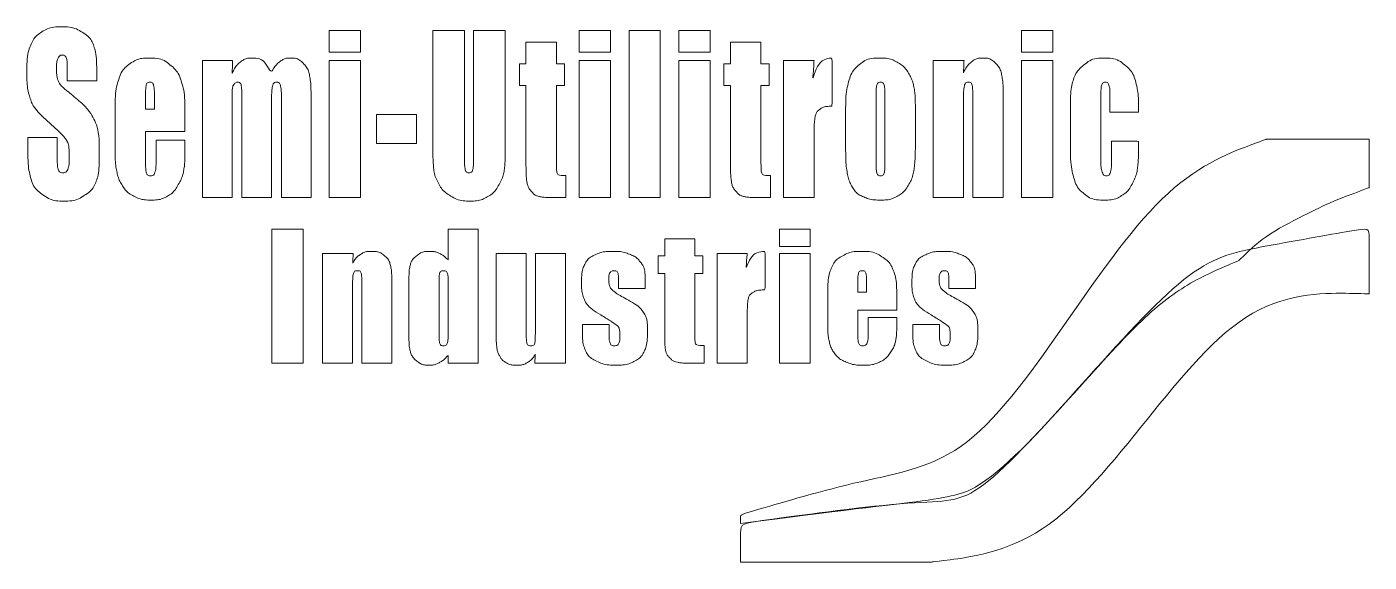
# Model space of a CAD drawing. Header units: millimetres. Extents: x -1008 to 1008, y -402 to 402.
import ezdxf

# ---------------------------------------------------------------- set-up
doc = ezdxf.new("R2010")
doc.units = ezdxf.units.MM
doc.layers.add('Layer 1', color=7, linetype='Continuous', true_color=0xffffff)

# ---------------------------------------------------------------- blocks, each defined once
blk = doc.blocks.new('block 42')
at = {"layer": 'Layer 1', "color": 59, "lineweight": 9, "true_color": 0x4d4d4d}
blk.add_open_spline([(7658.7, 5136.3), (7947.8, 5175.2), (8006.2, 5161.7), (8171.7, 5345.6), (8264.7, 5448.9), (8333.8, 5500.5), (8407.6, 5531.2), (8407.6, 5531.2), (8407.5, 5531.5), (8407.5, 5531.5), (8407.5, 5531.5), (8443.6, 5567.4), (8507.3, 5600.5), (8547.4, 5620), (8602.9, 5640.6), (8602.9, 5640.6), (8602.9, 5640.6), (8602.9, 5713.4), (8602.9, 5713.4), (8602.9, 5713.4), (8448.7, 5713.4), (8448.7, 5713.4), (8448.7, 5713.4), (8301.9, 5659.5), (8151.2, 5443.5), (8000.5, 5227.5), (7844, 5204.5), (7658.7, 5149.6), (7658.7, 5149.6), (7658.7, 5136.6), (7658.7, 5136.6)], degree=3, dxfattribs=at)
at = {"layer": 'Layer 1', "color": 250, "lineweight": 9, "true_color": 0x323232}
blk.add_open_spline([(7658.7, 5078.4), (7658.7, 5078.4), (7945.1, 5078.4), (7945.1, 5078.4), (7945.1, 5078.4), (8114.2, 5100), (8269.3, 5292.4), (8424.3, 5484.8), (8602.9, 5481.3), (8602.9, 5481.3), (8602.9, 5481.3), (8602.9, 5580.4), (8602.9, 5580.4), (8427, 5549.7), (8337.2, 5529.9), (8171.7, 5345.9), (8006.2, 5162), (7947.8, 5175.6), (7658.7, 5136.6), (7658.7, 5136.6), (7658.7, 5078.4), (7658.7, 5078.4)], degree=3, dxfattribs=at)
blk = doc.blocks.new('block 43')
at = {"layer": 'Layer 1', "color": 7, "lineweight": 9, "true_color": 0xffffff}
for points in [[(7087.8, 5876.8), (7087.8, 5844.1), (7040.8, 5844.1), (7040.8, 5876.8), (7087.8, 5876.8)], [(7463.1, 5876.8), (7463.1, 5844.1), (7416, 5844.1), (7416, 5876.8), (7463.1, 5876.8)], [(7538.1, 5876.8), (7538.1, 5625.8), (7491.1, 5625.8), (7491.1, 5876.8), (7538.1, 5876.8)], [(7613.2, 5876.8), (7613.2, 5844.1), (7566.1, 5844.1), (7566.1, 5876.8), (7613.2, 5876.8)], [(8127.6, 5876.8), (8127.6, 5844.1), (8080.6, 5844.1), (8080.6, 5876.8), (8127.6, 5876.8)], [(7087.8, 5831.5), (7087.8, 5625.8), (7040.8, 5625.8), (7040.8, 5831.5), (7087.8, 5831.5)], [(7463.1, 5831.5), (7463.1, 5625.8), (7416, 5625.8), (7416, 5831.5), (7463.1, 5831.5)], [(7613.2, 5831.5), (7613.2, 5625.8), (7566.1, 5625.8), (7566.1, 5831.5), (7613.2, 5831.5)], [(8127.6, 5831.5), (8127.6, 5625.8), (8080.6, 5625.8), (8080.6, 5831.5), (8127.6, 5831.5)], [(7171.8, 5750.3), (7171.8, 5707), (7111.7, 5707), (7111.7, 5750.3), (7171.8, 5750.3)], [(7001.8, 5578.3), (7001.8, 5377.1), (6954.7, 5377.1), (6954.7, 5578.3), (7001.8, 5578.3)], [(7763.4, 5578.3), (7763.4, 5552.1), (7716.9, 5552.1), (7716.9, 5578.3), (7763.4, 5578.3)], [(7763.4, 5542), (7763.4, 5377.1), (7716.9, 5377.1), (7716.9, 5542), (7763.4, 5542)]]:
    blk.add_lwpolyline(points, dxfattribs=at)
for points in [[(6691.5, 5800.8), (6691.5, 5800.8), (6647.2, 5800.8), (6647.2, 5800.8), (6647.2, 5800.8), (6647.2, 5819.4), (6647.2, 5819.4), (6647.2, 5828.1), (6646.7, 5833.6), (6645.5, 5836), (6644.4, 5838.4), (6642.5, 5839.6), (6639.9, 5839.6), (6637, 5839.6), (6634.8, 5838), (6633.4, 5834.8), (6631.9, 5831.6), (6631.2, 5826.7), (6631.2, 5820.2), (6631.2, 5811.8), (6632, 5805.5), (6633.6, 5801.3), (6635.2, 5797), (6639.7, 5791.9), (6647.1, 5785.9), (6668.3, 5768.7), (6681.7, 5754.5), (6687.2, 5743.5), (6692.7, 5732.4), (6695.4, 5714.6), (6695.4, 5690), (6695.4, 5672.1), (6693.9, 5658.9), (6690.8, 5650.4), (6687.8, 5641.9), (6681.9, 5634.8), (6673.1, 5629.1), (6664.4, 5623.4), (6654.2, 5620.5), (6642.6, 5620.5), (6629.8, 5620.5), (6619, 5623.8), (6610, 5630.4), (6600.9, 5637), (6595, 5645.5), (6592.3, 5655.7), (6589.5, 5665.9), (6588.1, 5680.4), (6588.1, 5699.3), (6588.1, 5699.3), (6588.1, 5715.7), (6588.1, 5715.7), (6588.1, 5715.7), (6632.3, 5715.7), (6632.3, 5715.7), (6632.3, 5715.7), (6632.3, 5685.2), (6632.3, 5685.2), (6632.3, 5675.7), (6632.9, 5669.7), (6634.2, 5667), (6635.4, 5664.3), (6637.6, 5663), (6640.8, 5663), (6643.9, 5663), (6646.3, 5664.7), (6647.9, 5668.1), (6649.4, 5671.5), (6650.2, 5676.6), (6650.2, 5683.3), (6650.2, 5698.1), (6648.7, 5707.7), (6645.8, 5712.3), (6642.7, 5716.8), (6635.3, 5724.4), (6623.5, 5735.1), (6611.6, 5745.8), (6603.8, 5753.6), (6599.9, 5758.5), (6596.1, 5763.4), (6592.9, 5770.1), (6590.4, 5778.7), (6587.9, 5787.2), (6586.6, 5798.2), (6586.6, 5811.5), (6586.6, 5830.8), (6588.4, 5844.8), (6592, 5853.7), (6595.6, 5862.6), (6601.3, 5869.5), (6609.3, 5874.6), (6617.3, 5879.6), (6627, 5882.1), (6638.3, 5882.1), (6650.7, 5882.1), (6661.2, 5879.3), (6669.9, 5873.9), (6678.6, 5868.4), (6684.4, 5861.5), (6687.2, 5853.2), (6690, 5844.8), (6691.5, 5830.7), (6691.5, 5810.7), (6691.5, 5810.7), (6691.5, 5800.8), (6691.5, 5800.8)], [(7305.2, 5876.8), (7305.2, 5876.8), (7305.2, 5709), (7305.2, 5709), (7305.2, 5690), (7304.8, 5676.7), (7303.9, 5668.9), (7302.9, 5661.2), (7300.3, 5653.3), (7295.8, 5645.2), (7291.4, 5637.1), (7285.5, 5631), (7278.2, 5626.8), (7271, 5622.6), (7262.4, 5620.5), (7252.5, 5620.5), (7241.6, 5620.5), (7231.9, 5623), (7223.5, 5627.9), (7215.2, 5632.9), (7208.9, 5639.4), (7204.8, 5647.3), (7200.6, 5655.3), (7198.2, 5663.7), (7197.4, 5672.5), (7196.7, 5681.4), (7196.3, 5699.9), (7196.3, 5728.3), (7196.3, 5728.3), (7196.3, 5876.8), (7196.3, 5876.8), (7196.3, 5876.8), (7243.9, 5876.8), (7243.9, 5876.8), (7243.9, 5876.8), (7243.9, 5688.6), (7243.9, 5688.6), (7243.9, 5677.6), (7244.3, 5670.6), (7245.2, 5667.6), (7246.1, 5664.5), (7247.8, 5663), (7250.5, 5663), (7253.5, 5663), (7255.4, 5664.7), (7256.3, 5668), (7257.2, 5671.4), (7257.6, 5679.3), (7257.6, 5691.8), (7257.6, 5691.8), (7257.6, 5876.8), (7257.6, 5876.8), (7257.6, 5876.8), (7305.2, 5876.8), (7305.2, 5876.8)], [(7382.1, 5859), (7382.1, 5859), (7382.1, 5826.6), (7382.1, 5826.6), (7382.1, 5826.6), (7394.4, 5826.6), (7394.4, 5826.6), (7394.4, 5826.6), (7394.4, 5794), (7394.4, 5794), (7394.4, 5794), (7382.1, 5794), (7382.1, 5794), (7382.1, 5794), (7382.1, 5683.9), (7382.1, 5683.9), (7382.1, 5670.4), (7382.6, 5662.8), (7383.6, 5661.3), (7384.6, 5659.7), (7388.8, 5658.9), (7396.3, 5658.9), (7396.3, 5658.9), (7396.3, 5625.8), (7396.3, 5625.8), (7396.3, 5625.8), (7377.9, 5625.8), (7377.9, 5625.8), (7367.5, 5625.8), (7360, 5626.4), (7355.6, 5627.5), (7351.1, 5628.7), (7347.2, 5631.5), (7343.8, 5635.8), (7340.4, 5640.1), (7338.3, 5645), (7337.5, 5650.5), (7336.7, 5656), (7336.3, 5669), (7336.3, 5689.5), (7336.3, 5689.5), (7336.3, 5794), (7336.3, 5794), (7336.3, 5794), (7326.4, 5794), (7326.4, 5794), (7326.4, 5794), (7326.4, 5826.6), (7326.4, 5826.6), (7326.4, 5826.6), (7336.3, 5826.6), (7336.3, 5826.6), (7336.3, 5826.6), (7336.3, 5859), (7336.3, 5859), (7336.3, 5859), (7382.1, 5859), (7382.1, 5859)], [(7689.3, 5859), (7689.3, 5859), (7689.3, 5826.6), (7689.3, 5826.6), (7689.3, 5826.6), (7701.7, 5826.6), (7701.7, 5826.6), (7701.7, 5826.6), (7701.7, 5794), (7701.7, 5794), (7701.7, 5794), (7689.3, 5794), (7689.3, 5794), (7689.3, 5794), (7689.3, 5683.9), (7689.3, 5683.9), (7689.3, 5670.4), (7689.9, 5662.8), (7690.9, 5661.3), (7691.9, 5659.7), (7696.1, 5658.9), (7703.6, 5658.9), (7703.6, 5658.9), (7703.6, 5625.8), (7703.6, 5625.8), (7703.6, 5625.8), (7685.2, 5625.8), (7685.2, 5625.8), (7674.8, 5625.8), (7667.3, 5626.4), (7662.9, 5627.5), (7658.4, 5628.7), (7654.5, 5631.5), (7651.1, 5635.8), (7647.7, 5640.1), (7645.6, 5645), (7644.8, 5650.5), (7643.9, 5656), (7643.5, 5669), (7643.5, 5689.5), (7643.5, 5689.5), (7643.5, 5794), (7643.5, 5794), (7643.5, 5794), (7633.7, 5794), (7633.7, 5794), (7633.7, 5794), (7633.7, 5826.6), (7633.7, 5826.6), (7633.7, 5826.6), (7643.5, 5826.6), (7643.5, 5826.6), (7643.5, 5826.6), (7643.5, 5859), (7643.5, 5859), (7643.5, 5859), (7689.3, 5859), (7689.3, 5859)], [(6824.1, 5725), (6824.1, 5725), (6764.9, 5725), (6764.9, 5725), (6764.9, 5725), (6764.9, 5680.5), (6764.9, 5680.5), (6764.9, 5671.2), (6765.4, 5665.2), (6766.4, 5662.5), (6767.4, 5659.8), (6769.2, 5658.5), (6772, 5658.5), (6775.5, 5658.5), (6777.8, 5660.3), (6779, 5663.8), (6780.2, 5667.4), (6780.7, 5674.3), (6780.7, 5684.5), (6780.7, 5684.5), (6780.7, 5711.7), (6780.7, 5711.7), (6780.7, 5711.7), (6824.1, 5711.7), (6824.1, 5711.7), (6824.1, 5711.7), (6824.1, 5696.5), (6824.1, 5696.5), (6824.1, 5683.8), (6823.5, 5674), (6822.3, 5667.2), (6821.1, 5660.3), (6818.4, 5653.1), (6814.1, 5645.3), (6809.8, 5637.6), (6804.4, 5631.7), (6797.8, 5627.9), (6791.2, 5624), (6782.9, 5622), (6772.9, 5622), (6763.3, 5622), (6754.8, 5624), (6747.4, 5627.8), (6740, 5631.6), (6734.2, 5636.9), (6730.1, 5643.5), (6726, 5650.2), (6723.2, 5657.5), (6721.6, 5665.5), (6720, 5673.5), (6719.2, 5685.2), (6719.2, 5700.5), (6719.2, 5700.5), (6719.2, 5760.5), (6719.2, 5760.5), (6719.2, 5778.5), (6721, 5792.7), (6724.5, 5803.1), (6728.1, 5813.5), (6733.9, 5821.4), (6742, 5827), (6750, 5832.5), (6759.3, 5835.2), (6769.8, 5835.2), (6782.6, 5835.2), (6793.2, 5831.9), (6801.5, 5825.2), (6809.8, 5818.6), (6815.7, 5809.7), (6819, 5798.7), (6822.4, 5787.7), (6824.1, 5772.2), (6824.1, 5752.3), (6824.1, 5752.3), (6824.1, 5725), (6824.1, 5725)], [(6895.7, 5831.5), (6895.7, 5831.5), (6894.9, 5811.9), (6894.9, 5811.9), (6898.5, 5819.7), (6902.7, 5825.5), (6907.6, 5829.4), (6912.5, 5833.3), (6918.1, 5835.2), (6924.3, 5835.2), (6936.6, 5835.2), (6946.2, 5827.5), (6953.2, 5811.9), (6957, 5819.7), (6961.4, 5825.5), (6966.2, 5829.4), (6971, 5833.3), (6976.4, 5835.2), (6982.3, 5835.2), (6990, 5835.2), (6996.4, 5832.7), (7001.5, 5827.5), (7006.6, 5822.3), (7009.9, 5816), (7011.3, 5808.5), (7012.8, 5801), (7013.5, 5788.8), (7013.5, 5772), (7013.5, 5772), (7013.5, 5625.8), (7013.5, 5625.8), (7013.5, 5625.8), (6969.1, 5625.8), (6969.1, 5625.8), (6969.1, 5625.8), (6969.1, 5759.9), (6969.1, 5759.9), (6969.1, 5777.5), (6968.7, 5788.3), (6967.8, 5792.5), (6967, 5796.7), (6964.9, 5798.8), (6961.8, 5798.8), (6958.5, 5798.8), (6956.4, 5796.7), (6955.5, 5792.6), (6954.6, 5788.5), (6954.1, 5777.6), (6954.1, 5759.9), (6954.1, 5759.9), (6954.1, 5625.8), (6954.1, 5625.8), (6954.1, 5625.8), (6909.7, 5625.8), (6909.7, 5625.8), (6909.7, 5625.8), (6909.7, 5756.5), (6909.7, 5756.5), (6909.7, 5776.6), (6909.4, 5788.7), (6908.7, 5792.8), (6908, 5796.8), (6906, 5798.8), (6902.7, 5798.8), (6900.7, 5798.8), (6899, 5797.7), (6897.5, 5795.6), (6896.1, 5793.5), (6895.3, 5790.9), (6895.2, 5787.9), (6895, 5784.8), (6894.9, 5778.3), (6894.9, 5768.4), (6894.9, 5768.4), (6894.9, 5625.8), (6894.9, 5625.8), (6894.9, 5625.8), (6850.6, 5625.8), (6850.6, 5625.8), (6850.6, 5625.8), (6850.6, 5831.5), (6850.6, 5831.5), (6850.6, 5831.5), (6895.7, 5831.5), (6895.7, 5831.5)], [(7769, 5831.5), (7769, 5831.5), (7767.2, 5804.5), (7767.2, 5804.5), (7773.9, 5823.9), (7783.5, 5834.1), (7796.1, 5835.2), (7796.1, 5835.2), (7796.1, 5762.8), (7796.1, 5762.8), (7787.7, 5762.8), (7781.5, 5761.3), (7777.6, 5758.2), (7773.7, 5755.1), (7771.3, 5750.8), (7770.4, 5745.2), (7769.5, 5739.7), (7769, 5727), (7769, 5707), (7769, 5707), (7769, 5625.8), (7769, 5625.8), (7769, 5625.8), (7723.3, 5625.8), (7723.3, 5625.8), (7723.3, 5625.8), (7723.3, 5831.5), (7723.3, 5831.5), (7723.3, 5831.5), (7769, 5831.5), (7769, 5831.5)], [(7921.2, 5759.3), (7921.2, 5759.3), (7921.2, 5708.9), (7921.2, 5708.9), (7921.2, 5690.4), (7920.5, 5676.8), (7919.2, 5668.2), (7917.8, 5659.5), (7914.9, 5651.5), (7910.5, 5644), (7906, 5636.5), (7900.3, 5631), (7893.3, 5627.4), (7886.4, 5623.8), (7878.3, 5622), (7869.3, 5622), (7859.2, 5622), (7850.6, 5623.6), (7843.6, 5626.6), (7836.6, 5629.7), (7831.2, 5634.3), (7827.3, 5640.4), (7823.4, 5646.6), (7820.6, 5654), (7819, 5662.7), (7817.3, 5671.5), (7816.5, 5684.6), (7816.5, 5702.1), (7816.5, 5702.1), (7816.5, 5754.8), (7816.5, 5754.8), (7816.5, 5773.9), (7818, 5788.8), (7821, 5799.6), (7824, 5810.3), (7829.4, 5819), (7837.3, 5825.5), (7845.1, 5832), (7855.2, 5835.2), (7867.4, 5835.2), (7877.6, 5835.2), (7886.4, 5833.2), (7893.8, 5829), (7901.1, 5824.8), (7906.8, 5819.3), (7910.8, 5812.6), (7914.8, 5805.9), (7917.5, 5799), (7919, 5791.8), (7920.5, 5784.7), (7921.2, 5773.8), (7921.2, 5759.3)], [(7994.3, 5831.5), (7994.3, 5831.5), (7993.5, 5812.6), (7993.5, 5812.6), (7996.8, 5820.1), (8000.9, 5825.8), (8005.7, 5829.6), (8010.5, 5833.4), (8016, 5835.2), (8022.3, 5835.2), (8030.1, 5835.2), (8036.5, 5832.7), (8041.5, 5827.6), (8046.5, 5822.6), (8049.7, 5816.2), (8051.1, 5808.5), (8052.5, 5800.8), (8053.3, 5788), (8053.3, 5770), (8053.3, 5770), (8053.3, 5625.8), (8053.3, 5625.8), (8053.3, 5625.8), (8007.6, 5625.8), (8007.6, 5625.8), (8007.6, 5625.8), (8007.6, 5768.3), (8007.6, 5768.3), (8007.6, 5782.4), (8007.2, 5791.1), (8006.5, 5794.2), (8005.9, 5797.3), (8004, 5798.8), (8000.9, 5798.8), (7997.6, 5798.8), (7995.6, 5797), (7994.8, 5793.5), (7993.9, 5789.9), (7993.5, 5780.4), (7993.5, 5764.9), (7993.5, 5764.9), (7993.5, 5625.8), (7993.5, 5625.8), (7993.5, 5625.8), (7947.8, 5625.8), (7947.8, 5625.8), (7947.8, 5625.8), (7947.8, 5831.5), (7947.8, 5831.5), (7947.8, 5831.5), (7994.3, 5831.5), (7994.3, 5831.5)], [(8256.6, 5753.8), (8256.6, 5753.8), (8213.5, 5753.8), (8213.5, 5753.8), (8213.5, 5753.8), (8213.5, 5777.6), (8213.5, 5777.6), (8213.5, 5785.8), (8213, 5791.4), (8212, 5794.4), (8211.1, 5797.3), (8209.3, 5798.8), (8206.6, 5798.8), (8204, 5798.8), (8202.2, 5797.5), (8201.3, 5794.9), (8200.4, 5792.3), (8199.9, 5786.6), (8199.9, 5777.6), (8199.9, 5777.6), (8199.9, 5680.5), (8199.9, 5680.5), (8199.9, 5673.2), (8200.6, 5667.7), (8202, 5664), (8203.3, 5660.3), (8205.3, 5658.5), (8208, 5658.5), (8211.1, 5658.5), (8213.2, 5660.4), (8214.2, 5664.2), (8215.3, 5668), (8215.9, 5675.3), (8215.9, 5685.9), (8215.9, 5685.9), (8215.9, 5710.4), (8215.9, 5710.4), (8215.9, 5710.4), (8256.6, 5710.4), (8256.6, 5710.4), (8256.5, 5694), (8256.1, 5681.7), (8255.3, 5673.4), (8254.5, 5665.2), (8252, 5656.8), (8247.7, 5648.2), (8243.5, 5639.5), (8237.9, 5633), (8231, 5628.6), (8224.2, 5624.2), (8215.7, 5622), (8205.6, 5622), (8192.7, 5622), (8182.5, 5625.1), (8174.9, 5631.1), (8167.4, 5637.2), (8162.1, 5645.6), (8158.9, 5656.5), (8155.8, 5667.5), (8154.2, 5682.9), (8154.2, 5703), (8154.2, 5703), (8154.2, 5761.4), (8154.2, 5761.4), (8154.2, 5778.9), (8155.5, 5792.1), (8158.1, 5801), (8160.7, 5809.9), (8166.1, 5817.8), (8174.5, 5824.8), (8182.9, 5831.8), (8193, 5835.2), (8205, 5835.2), (8216.9, 5835.2), (8227.1, 5831.8), (8235.6, 5824.9), (8244, 5817.9), (8249.6, 5809.2), (8252.4, 5798.7), (8255.2, 5788.1), (8256.6, 5773.2), (8256.6, 5753.8)], [(6778.3, 5758.5), (6778.3, 5758.5), (6778.3, 5773.5), (6778.3, 5773.5), (6778.3, 5784.2), (6777.8, 5791.1), (6777, 5794.2), (6776.2, 5797.3), (6774.5, 5798.8), (6771.9, 5798.8), (6768.8, 5798.8), (6766.8, 5797.5), (6766, 5794.9), (6765.3, 5792.2), (6764.9, 5785.1), (6764.9, 5773.5), (6764.9, 5773.5), (6764.9, 5758.5), (6764.9, 5758.5), (6764.9, 5758.5), (6778.3, 5758.5), (6778.3, 5758.5)], [(7875.5, 5774.8), (7875.5, 5785.3), (7875.1, 5792), (7874.3, 5794.7), (7873.4, 5797.4), (7871.7, 5798.8), (7869, 5798.8), (7866.2, 5798.8), (7864.4, 5797.4), (7863.5, 5794.7), (7862.6, 5792), (7862.2, 5785.3), (7862.2, 5774.8), (7862.2, 5774.8), (7862.2, 5681.9), (7862.2, 5681.9), (7862.2, 5672.2), (7862.6, 5665.8), (7863.5, 5662.9), (7864.4, 5660), (7866.2, 5658.5), (7868.8, 5658.5), (7871.6, 5658.5), (7873.3, 5659.8), (7874.2, 5662.5), (7875.1, 5665.2), (7875.5, 5671), (7875.5, 5679.9), (7875.5, 5679.9), (7875.5, 5774.8), (7875.5, 5774.8)], [(7264.6, 5578.3), (7264.6, 5578.3), (7264.6, 5377.1), (7264.6, 5377.1), (7264.6, 5377.1), (7219.4, 5377.1), (7219.4, 5377.1), (7219.4, 5377.1), (7219.4, 5389), (7219.4, 5389), (7215.1, 5384), (7210.5, 5380.3), (7205.8, 5377.8), (7201, 5375.3), (7196, 5374.1), (7190.8, 5374.1), (7183.8, 5374.1), (7177.7, 5376.1), (7172.6, 5380.2), (7167.4, 5384.3), (7164.2, 5389.1), (7162.7, 5394.5), (7161.2, 5399.8), (7160.5, 5408.6), (7160.5, 5420.8), (7160.5, 5420.8), (7160.5, 5498), (7160.5, 5498), (7160.5, 5510.7), (7161.2, 5519.7), (7162.7, 5525), (7164.2, 5530.3), (7167.5, 5535), (7172.7, 5539), (7177.9, 5543), (7184.1, 5545), (7191.4, 5545), (7196.9, 5545), (7202.1, 5543.9), (7206.7, 5541.6), (7211.4, 5539.4), (7215.6, 5536), (7219.4, 5531.6), (7219.4, 5531.6), (7219.4, 5578.3), (7219.4, 5578.3), (7219.4, 5578.3), (7264.6, 5578.3), (7264.6, 5578.3)], [(7076.7, 5542), (7076.7, 5542), (7075.9, 5526.8), (7075.9, 5526.8), (7079.2, 5532.9), (7083.2, 5537.4), (7087.9, 5540.5), (7092.6, 5543.5), (7098.1, 5545), (7104.3, 5545), (7112, 5545), (7118.3, 5543), (7123.3, 5538.9), (7128.2, 5534.9), (7131.3, 5529.7), (7132.8, 5523.6), (7134.2, 5517.4), (7134.9, 5507.1), (7134.9, 5492.7), (7134.9, 5492.7), (7134.9, 5377.1), (7134.9, 5377.1), (7134.9, 5377.1), (7089.7, 5377.1), (7089.7, 5377.1), (7089.7, 5377.1), (7089.7, 5491.3), (7089.7, 5491.3), (7089.7, 5502.7), (7089.4, 5509.6), (7088.7, 5512.1), (7088.1, 5514.6), (7086.2, 5515.8), (7083.2, 5515.8), (7079.9, 5515.8), (7077.9, 5514.4), (7077.1, 5511.5), (7076.3, 5508.7), (7075.9, 5501), (7075.9, 5488.6), (7075.9, 5488.6), (7075.9, 5377.1), (7075.9, 5377.1), (7075.9, 5377.1), (7030.7, 5377.1), (7030.7, 5377.1), (7030.7, 5377.1), (7030.7, 5542), (7030.7, 5542), (7030.7, 5542), (7076.7, 5542), (7076.7, 5542)], [(7515.4, 5489.3), (7515.4, 5489.3), (7475.4, 5489.3), (7475.4, 5489.3), (7475.4, 5489.3), (7475.4, 5498.3), (7475.4, 5498.3), (7475.4, 5505.9), (7475, 5510.7), (7474.2, 5512.8), (7473.4, 5514.8), (7471.5, 5515.8), (7468.3, 5515.8), (7465.8, 5515.8), (7463.9, 5514.9), (7462.6, 5513), (7461.4, 5511.1), (7460.7, 5508.3), (7460.7, 5504.6), (7460.7, 5499.6), (7461.1, 5495.8), (7461.7, 5493.5), (7462.3, 5491.1), (7464.2, 5488.5), (7467.4, 5485.7), (7470.6, 5482.9), (7477.1, 5478.8), (7486.9, 5473.4), (7500, 5466.3), (7508.6, 5459.6), (7512.7, 5453.3), (7516.8, 5447), (7518.8, 5437.8), (7518.8, 5425.8), (7518.8, 5412.4), (7517.3, 5402.2), (7514.2, 5395.4), (7511, 5388.6), (7505.8, 5383.3), (7498.5, 5379.6), (7491.1, 5375.9), (7482.3, 5374.1), (7471.9, 5374.1), (7460.4, 5374.1), (7450.6, 5376.1), (7442.5, 5380), (7434.3, 5384), (7428.7, 5389.4), (7425.7, 5396.2), (7422.6, 5403), (7421.1, 5413.3), (7421.1, 5427), (7421.1, 5427), (7421.1, 5435), (7421.1, 5435), (7421.1, 5435), (7461.1, 5435), (7461.1, 5435), (7461.1, 5435), (7461.1, 5424.5), (7461.1, 5424.5), (7461.1, 5415.7), (7461.6, 5409.9), (7462.6, 5407.3), (7463.6, 5404.6), (7465.6, 5403.3), (7468.6, 5403.3), (7471.8, 5403.3), (7474, 5404.2), (7475.3, 5406), (7476.5, 5407.7), (7477.2, 5411.5), (7477.2, 5417.2), (7477.2, 5425.1), (7476.3, 5430), (7474.7, 5432), (7473, 5434), (7464.2, 5439.9), (7448.4, 5449.7), (7435.2, 5457.9), (7427.1, 5465.5), (7424.2, 5472.2), (7421.3, 5479), (7419.8, 5487), (7419.8, 5496.3), (7419.8, 5509.5), (7421.4, 5519.2), (7424.5, 5525.4), (7427.7, 5531.7), (7433, 5536.5), (7440.5, 5539.9), (7447.9, 5543.3), (7456.6, 5545), (7466.5, 5545), (7476.4, 5545), (7484.7, 5543.6), (7491.6, 5540.8), (7498.5, 5538.1), (7503.8, 5534.4), (7507.5, 5529.8), (7511.2, 5525.3), (7513.4, 5521.1), (7514.2, 5517.2), (7515, 5513.3), (7515.4, 5507.2), (7515.4, 5498.9), (7515.4, 5498.9), (7515.4, 5489.3), (7515.4, 5489.3)], [(7590, 5564), (7590, 5564), (7590, 5538.1), (7590, 5538.1), (7590, 5538.1), (7602.1, 5538.1), (7602.1, 5538.1), (7602.1, 5538.1), (7602.1, 5511.9), (7602.1, 5511.9), (7602.1, 5511.9), (7590, 5511.9), (7590, 5511.9), (7590, 5511.9), (7590, 5423.7), (7590, 5423.7), (7590, 5412.8), (7590.5, 5406.8), (7591.5, 5405.5), (7592.5, 5404.3), (7596.7, 5403.7), (7604, 5403.7), (7604, 5403.7), (7604, 5377.1), (7604, 5377.1), (7604, 5377.1), (7585.8, 5377.1), (7585.8, 5377.1), (7575.5, 5377.1), (7568.2, 5377.5), (7563.8, 5378.5), (7559.4, 5379.4), (7555.5, 5381.6), (7552.2, 5385.1), (7548.8, 5388.5), (7546.8, 5392.5), (7545.9, 5396.9), (7545.1, 5401.3), (7544.7, 5411.7), (7544.7, 5428.2), (7544.7, 5428.2), (7544.7, 5511.9), (7544.7, 5511.9), (7544.7, 5511.9), (7535, 5511.9), (7535, 5511.9), (7535, 5511.9), (7535, 5538.1), (7535, 5538.1), (7535, 5538.1), (7544.7, 5538.1), (7544.7, 5538.1), (7544.7, 5538.1), (7544.7, 5564), (7544.7, 5564), (7544.7, 5564), (7590, 5564), (7590, 5564)], [(7668.7, 5542), (7668.7, 5542), (7666.9, 5520.3), (7666.9, 5520.3), (7673.4, 5535.9), (7682.9, 5544.1), (7695.4, 5545), (7695.4, 5545), (7695.4, 5487), (7695.4, 5487), (7687.1, 5487), (7681, 5485.7), (7677.2, 5483.2), (7673.3, 5480.7), (7670.9, 5477.3), (7670, 5472.8), (7669.1, 5468.4), (7668.7, 5458.2), (7668.7, 5442.2), (7668.7, 5442.2), (7668.7, 5377.1), (7668.7, 5377.1), (7668.7, 5377.1), (7623.5, 5377.1), (7623.5, 5377.1), (7623.5, 5377.1), (7623.5, 5542), (7623.5, 5542), (7623.5, 5542), (7668.7, 5542), (7668.7, 5542)], [(7893.2, 5456.6), (7893.2, 5456.6), (7834.8, 5456.6), (7834.8, 5456.6), (7834.8, 5456.6), (7834.8, 5420.9), (7834.8, 5420.9), (7834.8, 5413.5), (7835.3, 5408.7), (7836.3, 5406.5), (7837.2, 5404.4), (7839.1, 5403.3), (7841.8, 5403.3), (7845.3, 5403.3), (7847.6, 5404.7), (7848.7, 5407.6), (7849.9, 5410.4), (7850.4, 5416), (7850.4, 5424.2), (7850.4, 5424.2), (7850.4, 5445.9), (7850.4, 5445.9), (7850.4, 5445.9), (7893.2, 5445.9), (7893.2, 5445.9), (7893.2, 5445.9), (7893.2, 5433.7), (7893.2, 5433.7), (7893.2, 5423.6), (7892.7, 5415.7), (7891.5, 5410.3), (7890.4, 5404.8), (7887.7, 5398.9), (7883.4, 5392.7), (7879.2, 5386.5), (7873.8, 5381.8), (7867.3, 5378.7), (7860.7, 5375.6), (7852.6, 5374.1), (7842.7, 5374.1), (7833.2, 5374.1), (7824.8, 5375.6), (7817.5, 5378.7), (7810.2, 5381.7), (7804.5, 5385.9), (7800.4, 5391.3), (7796.4, 5396.6), (7793.6, 5402.5), (7792, 5408.9), (7790.4, 5415.4), (7789.7, 5424.7), (7789.7, 5437), (7789.7, 5437), (7789.7, 5485.1), (7789.7, 5485.1), (7789.7, 5499.5), (7791.4, 5510.9), (7794.9, 5519.2), (7798.4, 5527.5), (7804.1, 5533.9), (7812.1, 5538.4), (7820.1, 5542.8), (7829.2, 5545), (7839.6, 5545), (7852.3, 5545), (7862.7, 5542.3), (7870.9, 5537), (7879.2, 5531.6), (7885, 5524.6), (7888.3, 5515.7), (7891.6, 5506.9), (7893.2, 5494.5), (7893.2, 5478.5), (7893.2, 5478.5), (7893.2, 5456.6), (7893.2, 5456.6)], [(8011.6, 5489.3), (8011.6, 5489.3), (7971.6, 5489.3), (7971.6, 5489.3), (7971.6, 5489.3), (7971.6, 5498.3), (7971.6, 5498.3), (7971.6, 5505.9), (7971.2, 5510.7), (7970.4, 5512.8), (7969.7, 5514.8), (7967.7, 5515.8), (7964.6, 5515.8), (7962, 5515.8), (7960.1, 5514.9), (7958.9, 5513), (7957.6, 5511.1), (7957, 5508.3), (7957, 5504.6), (7957, 5499.6), (7957.3, 5495.8), (7957.9, 5493.5), (7958.6, 5491.1), (7960.5, 5488.5), (7963.6, 5485.7), (7966.8, 5482.9), (7973.3, 5478.8), (7983.1, 5473.4), (7996.2, 5466.3), (8004.8, 5459.6), (8008.9, 5453.3), (8013, 5447), (8015.1, 5437.8), (8015.1, 5425.8), (8015.1, 5412.4), (8013.5, 5402.2), (8010.4, 5395.4), (8007.3, 5388.6), (8002, 5383.3), (7994.7, 5379.6), (7987.4, 5375.9), (7978.5, 5374.1), (7968.2, 5374.1), (7956.7, 5374.1), (7946.9, 5376.1), (7938.7, 5380), (7930.6, 5384), (7924.9, 5389.4), (7921.9, 5396.2), (7918.8, 5403), (7917.3, 5413.3), (7917.3, 5427), (7917.3, 5427), (7917.3, 5435), (7917.3, 5435), (7917.3, 5435), (7957.3, 5435), (7957.3, 5435), (7957.3, 5435), (7957.3, 5424.5), (7957.3, 5424.5), (7957.3, 5415.7), (7957.8, 5409.9), (7958.8, 5407.3), (7959.8, 5404.6), (7961.8, 5403.3), (7964.8, 5403.3), (7968, 5403.3), (7970.2, 5404.2), (7971.5, 5406), (7972.8, 5407.7), (7973.4, 5411.5), (7973.4, 5417.2), (7973.4, 5425.1), (7972.6, 5430), (7970.9, 5432), (7969.2, 5434), (7960.5, 5439.9), (7944.7, 5449.7), (7931.4, 5457.9), (7923.3, 5465.5), (7920.4, 5472.2), (7917.5, 5479), (7916.1, 5487), (7916.1, 5496.3), (7916.1, 5509.5), (7917.6, 5519.2), (7920.8, 5525.4), (7923.9, 5531.7), (7929.2, 5536.5), (7936.7, 5539.9), (7944.2, 5543.3), (7952.9, 5545), (7962.8, 5545), (7972.6, 5545), (7981, 5543.6), (7987.9, 5540.8), (7994.8, 5538.1), (8000.1, 5534.4), (8003.7, 5529.8), (8007.4, 5525.3), (8009.7, 5521.1), (8010.4, 5517.2), (8011.2, 5513.3), (8011.6, 5507.2), (8011.6, 5498.9), (8011.6, 5498.9), (8011.6, 5489.3), (8011.6, 5489.3)], [(7395.5, 5542), (7395.5, 5542), (7395.5, 5377.1), (7395.5, 5377.1), (7395.5, 5377.1), (7349.6, 5377.1), (7349.6, 5377.1), (7349.6, 5377.1), (7350.4, 5390.8), (7350.4, 5390.8), (7347.3, 5385.2), (7343.4, 5381), (7338.8, 5378.2), (7334.3, 5375.5), (7329, 5374.1), (7323, 5374.1), (7316.2, 5374.1), (7310.6, 5375.4), (7306.2, 5378.1), (7301.7, 5380.7), (7298.4, 5384.2), (7296.3, 5388.6), (7294.1, 5393), (7292.8, 5397.6), (7292.3, 5402.4), (7291.8, 5407.1), (7291.5, 5416.6), (7291.5, 5430.8), (7291.5, 5430.8), (7291.5, 5542), (7291.5, 5542), (7291.5, 5542), (7336.7, 5542), (7336.7, 5542), (7336.7, 5542), (7336.7, 5429.8), (7336.7, 5429.8), (7336.7, 5416.9), (7337, 5409.3), (7337.7, 5406.9), (7338.4, 5404.5), (7340.3, 5403.3), (7343.5, 5403.3), (7346.8, 5403.3), (7348.8, 5404.5), (7349.5, 5407), (7350.1, 5409.5), (7350.4, 5417.5), (7350.4, 5431), (7350.4, 5431), (7350.4, 5542), (7350.4, 5542), (7350.4, 5542), (7395.5, 5542), (7395.5, 5542)], [(7219.4, 5500.5), (7219.4, 5506.6), (7218.9, 5510.6), (7218, 5512.7), (7217.1, 5514.8), (7215.2, 5515.8), (7212.5, 5515.8), (7209.8, 5515.8), (7208, 5514.9), (7207.1, 5513), (7206.1, 5511.1), (7205.7, 5507), (7205.7, 5500.5), (7205.7, 5500.5), (7205.7, 5419.7), (7205.7, 5419.7), (7205.7, 5413), (7206.1, 5408.6), (7207, 5406.5), (7207.9, 5404.3), (7209.6, 5403.3), (7212.1, 5403.3), (7215.1, 5403.3), (7217, 5404.5), (7218, 5406.8), (7218.9, 5409.2), (7219.4, 5415), (7219.4, 5424.2), (7219.4, 5424.2), (7219.4, 5500.5), (7219.4, 5500.5)], [(7848, 5483.5), (7848, 5483.5), (7848, 5495.5), (7848, 5495.5), (7848, 5504.1), (7847.6, 5509.6), (7846.8, 5512.1), (7845.9, 5514.6), (7844.3, 5515.8), (7841.7, 5515.8), (7838.6, 5515.8), (7836.7, 5514.7), (7835.9, 5512.6), (7835.2, 5510.5), (7834.8, 5504.8), (7834.8, 5495.5), (7834.8, 5495.5), (7834.8, 5483.5), (7834.8, 5483.5), (7834.8, 5483.5), (7848, 5483.5), (7848, 5483.5)]]:
    blk.add_open_spline(points, degree=3, dxfattribs=at)

msp = doc.modelspace()

# ---------------------------------------------------------------- block references
at = {"layer": 'Layer 1'}
for name in ['block 43', 'block 42']:
    msp.add_blockref(name, (-7594.7, -5480.2), dxfattribs=at)

doc.saveas('drawing.dxf')
